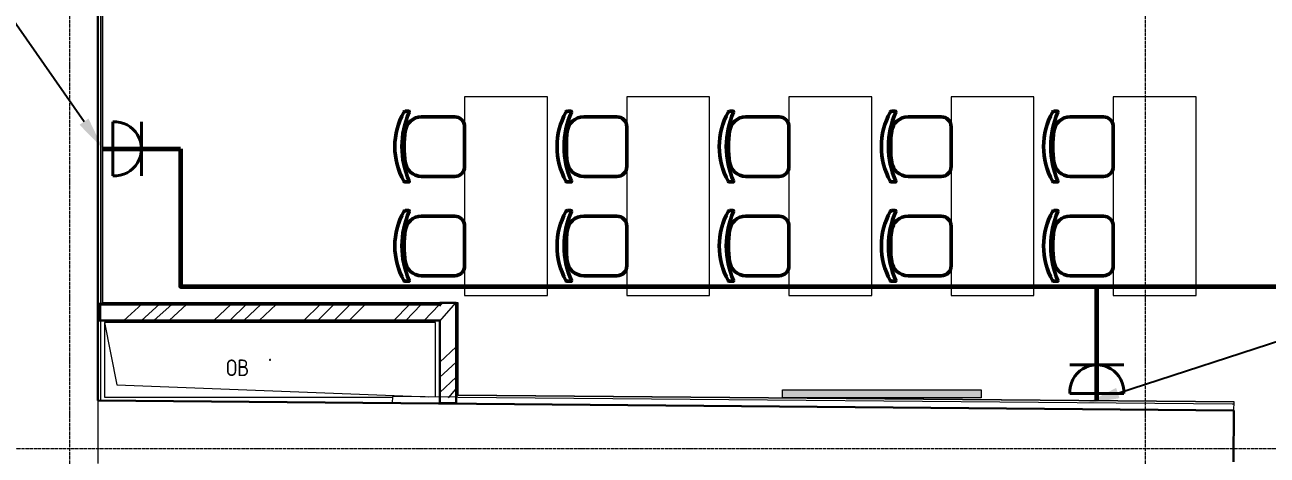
# Model space of a CAD drawing. Header units: millimetres. Extents: x -32 to 417638015, y -35 to 175284279.
# Drawn here: x 417383895 to 417391402, y 175268290 to 175270889 of the extents above; entities that cross this region are included whole.
import ezdxf
from ezdxf import colors
from ezdxf.entities.mleader import LeaderData, LeaderLine
from ezdxf.math import Vec2, Vec3

# ---------------------------------------------------------------- set-up
doc = ezdxf.new("R2010")
doc.units = ezdxf.units.MM
doc.linetypes.add('ADSK_Линия сетки', pattern=[25, 20, -2.5, 0, -2.5])
for name, color, linetype, lineweight in [('_ЭМ_гофра', 5, 'Continuous', 60), ('Аннотация', 7, 'Continuous', 18), ('Обобщенные модели', 7, 'Continuous', 18), ('Оси', 253, 'Continuous', 9), ('Стены несущие', 7, 'Continuous', 30), ('Стены отделка', 7, 'Continuous', 30), ('Стены штриховка', 7, 'Continuous', 9), ('ТХ', 5, 'Continuous', 0), ('ТХ_Задание ЭОМ_СС', 6, 'Continuous', 0), ('ШТРИХОВКА', 252, 'Continuous', 15), ('ЭМ', 5, 'Continuous', 40)]:
    doc.layers.add(name, color=color, linetype=linetype, lineweight=lineweight)
doc.layers.add('_ЭМ_Надписи', color=7, linetype='Continuous')
doc.styles.add('GOST Common_4', font='GOST_Common.ttf', dxfattribs={"width": 0.9, "height": 199.9999999999999})
doc.styles.add('ЭОМ', font='isocpeur.ttf', dxfattribs={"width": 0.85, "height": 250})
pattern_1 = [(45, (591.9394108331762, 243.9018102923292), (-269.4076836320746, 269.4076836320746), []), (45, (681.7420108331135, 243.9018102923292), (-269.4076836320746, 269.4076836320746), []), (45, (771.5446108331671, 243.9018102923292), (-269.4076836320746, 269.4076836320746), []), (45, (861.3474108331138, 243.9018102923292), (-269.4076836320746, 269.4076836320746), [])]

# ---------------------------------------------------------------- blocks, each defined once
blk = doc.blocks.new('_ЭМ_ТХ2_4 Этаж')
at = {"lineweight": 0}
h = blk.add_hatch(color=8, dxfattribs=at)
h.dxf.hatch_style = 1
h.paths.add_polyline_path([(5420.633149180387, 36990.42456964761), (5420.633149180387, 36940.42456964761), (4220.633149180387, 36940.42456964761), (4220.633149180387, 36990.42456964761)])
at = {"color": 8, "linetype": 'ByBlock', "lineweight": -2}
for p, q in [((1940.925234130151, 38672.15022441238), (1962.585040177717, 38672.15022441238)), ((1940.925234130056, 38672.15022441256), (1962.585040177622, 38672.15022441256)), ((2920.925234130151, 38672.15022441238), (2942.585040177717, 38672.15022441238)), ((2920.925234130056, 38672.15022441256), (2942.585040177622, 38672.15022441256)), ((3900.925234130151, 38672.15022441238), (3922.585040177717, 38672.15022441238)), ((3900.925234130056, 38672.15022441256), (3922.585040177622, 38672.15022441256)), ((4880.925234130151, 38672.15022441238), (4902.585040177717, 38672.15022441238)), ((4880.925234130056, 38672.15022441256), (4902.585040177622, 38672.15022441256)), ((5860.925234130151, 38672.15022441238), (5882.585040177717, 38672.15022441238)), ((5860.925234130056, 38672.15022441256), (5882.585040177622, 38672.15022441256)), ((2239.925714522888, 38638.65022441244), (2039.614413797211, 38638.65022441244)), ((2239.925714522793, 38638.65022441262), (2039.61441379711, 38638.65022441262)), ((3219.925714522888, 38638.65022441244), (3019.614413797211, 38638.65022441244)), ((3219.925714522793, 38638.65022441262), (3019.61441379711, 38638.65022441262)), ((4199.925714522888, 38638.65022441244), (3999.614413797211, 38638.65022441244)), ((4199.925714522793, 38638.65022441262), (3999.61441379711, 38638.65022441262)), ((5179.925714522888, 38638.65022441244), (4979.614413797211, 38638.65022441244)), ((5179.925714522793, 38638.65022441262), (4979.61441379711, 38638.65022441262)), ((6159.925714522888, 38638.65022441244), (5959.614413797211, 38638.65022441244)), ((6159.925714522793, 38638.65022441262), (5959.61441379711, 38638.65022441262)), ((2299.925577040474, 38578.7786684481), (2299.925714522888, 38338.65022441244)), ((2299.925577040372, 38578.77866844827), (2299.925714522786, 38338.65022441256)), ((3279.925577040474, 38578.7786684481), (3279.925714522888, 38338.65022441244)), ((3279.925577040372, 38578.77866844827), (3279.925714522786, 38338.65022441256)), ((4259.925577040474, 38578.7786684481), (4259.925714522888, 38338.65022441244)), ((4259.925577040372, 38578.77866844827), (4259.925714522786, 38338.65022441256)), ((5239.925577040474, 38578.7786684481), (5239.925714522888, 38338.65022441244)), ((5239.925577040372, 38578.77866844827), (5239.925714522786, 38338.65022441256)), ((6219.925577040474, 38578.7786684481), (6219.925714522888, 38338.65022441244)), ((6219.925577040372, 38578.77866844827), (6219.925714522786, 38338.65022441256)), ((1940.925234130151, 38245.15022441244), (1962.585040177717, 38245.15022441244)), ((1940.925234130056, 38245.15022441262), (1962.585040177622, 38245.15022441262)), ((2239.925714522888, 38278.65022441244), (2039.614413797211, 38278.65022441244)), ((2239.925714522793, 38278.65022441256), (2039.61441379711, 38278.65022441256)), ((2920.925234130151, 38245.15022441244), (2942.585040177717, 38245.15022441244)), ((2920.925234130056, 38245.15022441262), (2942.585040177622, 38245.15022441262)), ((3219.925714522888, 38278.65022441244), (3019.614413797211, 38278.65022441244)), ((3219.925714522793, 38278.65022441256), (3019.61441379711, 38278.65022441256)), ((3900.925234130151, 38245.15022441244), (3922.585040177717, 38245.15022441244)), ((3900.925234130056, 38245.15022441262), (3922.585040177622, 38245.15022441262)), ((4199.925714522888, 38278.65022441244), (3999.614413797211, 38278.65022441244)), ((4199.925714522793, 38278.65022441256), (3999.61441379711, 38278.65022441256)), ((4880.925234130151, 38245.15022441244), (4902.585040177717, 38245.15022441244)), ((4880.925234130056, 38245.15022441262), (4902.585040177622, 38245.15022441262)), ((5179.925714522888, 38278.65022441244), (4979.614413797211, 38278.65022441244)), ((5179.925714522793, 38278.65022441256), (4979.61441379711, 38278.65022441256)), ((5860.925234130151, 38245.15022441244), (5882.585040177717, 38245.15022441244)), ((5860.925234130056, 38245.15022441262), (5882.585040177622, 38245.15022441262)), ((6159.925714522888, 38278.65022441244), (5959.614413797211, 38278.65022441244)), ((6159.925714522793, 38278.65022441256), (5959.61441379711, 38278.65022441256)), ((1940.925234130151, 38072.15022441238), (1962.585040177717, 38072.15022441238)), ((1940.925234130056, 38072.15022441256), (1962.585040177622, 38072.15022441256)), ((2920.925234130151, 38072.15022441238), (2942.585040177717, 38072.15022441238)), ((2920.925234130056, 38072.15022441256), (2942.585040177622, 38072.15022441256)), ((3900.925234130151, 38072.15022441238), (3922.585040177717, 38072.15022441238)), ((3900.925234130056, 38072.15022441256), (3922.585040177622, 38072.15022441256)), ((4880.925234130151, 38072.15022441238), (4902.585040177717, 38072.15022441238)), ((4880.925234130056, 38072.15022441256), (4902.585040177622, 38072.15022441256)), ((5860.925234130151, 38072.15022441238), (5882.585040177717, 38072.15022441238)), ((5860.925234130056, 38072.15022441256), (5882.585040177622, 38072.15022441256)), ((2239.925714522888, 38038.65022441244), (2039.614413797211, 38038.65022441244)), ((2239.925714522793, 38038.65022441262), (2039.61441379711, 38038.65022441262)), ((3219.925714522888, 38038.65022441244), (3019.614413797211, 38038.65022441244)), ((3219.925714522793, 38038.65022441262), (3019.61441379711, 38038.65022441262)), ((4199.925714522888, 38038.65022441244), (3999.614413797211, 38038.65022441244)), ((4199.925714522793, 38038.65022441262), (3999.61441379711, 38038.65022441262)), ((5179.925714522888, 38038.65022441244), (4979.614413797211, 38038.65022441244)), ((5179.925714522793, 38038.65022441262), (4979.61441379711, 38038.65022441262)), ((6159.925714522888, 38038.65022441244), (5959.614413797211, 38038.65022441244)), ((6159.925714522793, 38038.65022441262), (5959.61441379711, 38038.65022441262)), ((2299.925577040474, 37978.7786684481), (2299.925714522888, 37738.65022441244)), ((2299.925577040372, 37978.77866844827), (2299.925714522786, 37738.65022441256)), ((3279.925577040474, 37978.7786684481), (3279.925714522888, 37738.65022441244)), ((3279.925577040372, 37978.77866844827), (3279.925714522786, 37738.65022441256)), ((4259.925577040474, 37978.7786684481), (4259.925714522888, 37738.65022441244)), ((4259.925577040372, 37978.77866844827), (4259.925714522786, 37738.65022441256)), ((5239.925577040474, 37978.7786684481), (5239.925714522888, 37738.65022441244)), ((5239.925577040372, 37978.77866844827), (5239.925714522786, 37738.65022441256)), ((6219.925577040474, 37978.7786684481), (6219.925714522888, 37738.65022441244)), ((6219.925577040372, 37978.77866844827), (6219.925714522786, 37738.65022441256)), ((1940.925234130151, 37645.15022441244), (1962.585040177717, 37645.15022441244)), ((1940.925234130056, 37645.15022441262), (1962.585040177622, 37645.15022441262)), ((2239.925714522888, 37678.65022441244), (2039.614413797211, 37678.65022441244)), ((2239.925714522793, 37678.65022441256), (2039.61441379711, 37678.65022441256)), ((2920.925234130151, 37645.15022441244), (2942.585040177717, 37645.15022441244)), ((2920.925234130056, 37645.15022441262), (2942.585040177622, 37645.15022441262)), ((3219.925714522888, 37678.65022441244), (3019.614413797211, 37678.65022441244)), ((3219.925714522793, 37678.65022441256), (3019.61441379711, 37678.65022441256)), ((3900.925234130151, 37645.15022441244), (3922.585040177717, 37645.15022441244)), ((3900.925234130056, 37645.15022441262), (3922.585040177622, 37645.15022441262)), ((4199.925714522888, 37678.65022441244), (3999.614413797211, 37678.65022441244)), ((4199.925714522793, 37678.65022441256), (3999.61441379711, 37678.65022441256)), ((4880.925234130151, 37645.15022441244), (4902.585040177717, 37645.15022441244)), ((4880.925234130056, 37645.15022441262), (4902.585040177622, 37645.15022441262)), ((5179.925714522888, 37678.65022441244), (4979.614413797211, 37678.65022441244)), ((5179.925714522793, 37678.65022441256), (4979.61441379711, 37678.65022441256)), ((5860.925234130151, 37645.15022441244), (5882.585040177717, 37645.15022441244)), ((5860.925234130056, 37645.15022441262), (5882.585040177622, 37645.15022441262)), ((6159.925714522888, 37678.65022441244), (5959.614413797211, 37678.65022441244)), ((6159.925714522793, 37678.65022441256), (5959.61441379711, 37678.65022441256))]:
    blk.add_line(p, q, dxfattribs=at)
at = {"color": 8, "lineweight": 0}
blk.add_lwpolyline([(5420.633149180387, 36990.42456964761), (5420.633149180387, 36940.42456964761), (4220.633149180387, 36940.42456964761), (4220.633149180387, 36990.42456964761), (5420.633149180387, 36990.42456964761)], dxfattribs=at)
at = {"color": 8, "linetype": 'ByBlock', "lineweight": -2}
for centre, radius, start, end in [((2308.974736083264, 38458.65022441244), 430.5490215606072, 150.9916647865825, 209.0083352134176), ((2308.97473608317, 38458.65022441262), 430.5490215606072, 150.9916647865825, 209.0083352134176), ((2442.245838226881, 38458.65022441244), 520.8201237039044, 156.319511006273, 203.680488993727), ((2442.24583822678, 38458.65022441262), 520.8201237039044, 156.319511006273, 203.680488993727), ((1940.925234130136, 38662.15022441244), 9.999999999989248, 90, 148.0682506325913), ((1940.925234130034, 38662.15022441262), 9.999999999989248, 90, 148.0682506325913), ((1962.585040177732, 38669.15022441244), 2.999999999983853, 333.8978326816441, 90), ((1962.585040177637, 38669.15022441262), 2.999999999983853, 333.8978326816441, 90), ((3288.974736083264, 38458.65022441244), 430.5490215606072, 150.9916647865825, 209.0083352134176), ((3288.97473608317, 38458.65022441262), 430.5490215606072, 150.9916647865825, 209.0083352134176), ((3422.245838226881, 38458.65022441244), 520.8201237039044, 156.319511006273, 203.680488993727), ((3422.24583822678, 38458.65022441262), 520.8201237039044, 156.319511006273, 203.680488993727), ((2920.925234130136, 38662.15022441244), 9.999999999989248, 90, 148.0682506325913), ((2920.925234130034, 38662.15022441262), 9.999999999989248, 90, 148.0682506325913), ((2942.585040177732, 38669.15022441244), 2.999999999983853, 333.8978326816441, 90), ((2942.585040177637, 38669.15022441262), 2.999999999983853, 333.8978326816441, 90), ((4268.974736083264, 38458.65022441244), 430.5490215606072, 150.9916647865698, 209.0083352134302), ((4268.97473608317, 38458.65022441262), 430.5490215606072, 150.9916647865698, 209.0083352134302), ((4402.245838226881, 38458.65022441244), 520.8201237039044, 156.319511006273, 203.680488993727), ((4402.24583822678, 38458.65022441262), 520.8201237039044, 156.319511006273, 203.680488993727), ((3900.925234130136, 38662.15022441244), 9.999999999989248, 90, 148.0682506326051), ((3900.925234130034, 38662.15022441262), 9.999999999989248, 90, 148.0682506326051), ((3922.585040177732, 38669.15022441244), 2.999999999983853, 333.8978326816441, 90), ((3922.585040177637, 38669.15022441262), 2.999999999983853, 333.8978326816441, 90), ((5248.974736083264, 38458.65022441244), 430.5490215606072, 150.9916647865698, 209.0083352134302), ((5248.97473608317, 38458.65022441262), 430.5490215606072, 150.9916647865698, 209.0083352134302), ((5382.245838226881, 38458.65022441244), 520.8201237039044, 156.319511006273, 203.680488993727), ((5382.24583822678, 38458.65022441262), 520.8201237039044, 156.319511006273, 203.680488993727), ((4880.925234130136, 38662.15022441244), 9.999999999989248, 90, 148.0682506326051), ((4880.925234130034, 38662.15022441262), 9.999999999989248, 90, 148.0682506326051), ((4902.585040177732, 38669.15022441244), 2.999999999983853, 333.8978326816441, 90), ((4902.585040177637, 38669.15022441262), 2.999999999983853, 333.8978326816441, 90), ((6228.974736083264, 38458.65022441244), 430.5490215606072, 150.9916647865698, 209.0083352134302), ((6228.97473608317, 38458.65022441262), 430.5490215606072, 150.9916647865698, 209.0083352134302), ((6362.245838226881, 38458.65022441244), 520.8201237039044, 156.319511006273, 203.680488993727), ((6362.24583822678, 38458.65022441262), 520.8201237039044, 156.319511006273, 203.680488993727), ((5860.925234130136, 38662.15022441244), 9.999999999989248, 90, 148.0682506326051), ((5860.925234130034, 38662.15022441262), 9.999999999989248, 90, 148.0682506326051), ((5882.585040177732, 38669.15022441244), 2.999999999983853, 333.8978326816441, 90), ((5882.585040177637, 38669.15022441262), 2.999999999983853, 333.8978326816441, 90), ((2039.614413797226, 38538.65022441244), 100.0000000000176, 90, 174.2584419996842), ((2039.614413797124, 38538.65022441262), 100.0000000000176, 90, 174.2584419996842), ((2239.925714522888, 38578.6502244125), 60.00000000000227, 0, 90), ((2239.925714522829, 38578.65022441262), 59.99999999995964, 0, 90), ((3019.614413797226, 38538.65022441244), 100.0000000000176, 90, 174.2584419996842), ((3019.614413797124, 38538.65022441262), 100.0000000000176, 90, 174.2584419996842), ((3219.925714522888, 38578.6502244125), 60.00000000000227, 0, 90), ((3219.925714522829, 38578.65022441262), 59.99999999995964, 0, 90), ((3999.614413797226, 38538.65022441244), 100.0000000000176, 90, 174.2584419996842), ((3999.614413797124, 38538.65022441262), 100.0000000000176, 90, 174.2584419996842), ((4199.925714522888, 38578.6502244125), 60.00000000000227, 0, 90), ((4199.925714522829, 38578.65022441262), 59.99999999995964, 0, 90), ((4979.614413797226, 38538.65022441244), 100.0000000000176, 90, 174.2584419996842), ((4979.614413797124, 38538.65022441262), 100.0000000000176, 90, 174.2584419996842), ((5179.925714522888, 38578.6502244125), 60.00000000000227, 0, 90), ((5179.925714522829, 38578.65022441262), 59.99999999995964, 0, 90), ((5959.614413797226, 38538.65022441244), 100.0000000000176, 90, 174.2584419996842), ((5959.614413797124, 38538.65022441262), 100.0000000000176, 90, 174.2584419996842), ((6159.925714522888, 38578.6502244125), 60.00000000000227, 0, 90), ((6159.925714522829, 38578.65022441262), 59.99999999995964, 0, 90), ((2735.459787327924, 38458.65022441244), 800.3966485555333, 173.2469772545854, 186.7530227454146), ((2735.459787327822, 38458.65022441262), 800.3966485555333, 173.2469772545854, 186.7530227454146), ((3715.459787327924, 38458.65022441244), 800.3966485555333, 173.2469772545854, 186.7530227454146), ((3715.459787327822, 38458.65022441262), 800.3966485555333, 173.2469772545854, 186.7530227454146), ((4695.459787327924, 38458.65022441244), 800.3966485555333, 173.2469772545854, 186.7530227454146), ((4695.459787327822, 38458.65022441262), 800.3966485555333, 173.2469772545854, 186.7530227454146), ((5675.459787327924, 38458.65022441244), 800.3966485555333, 173.2469772545854, 186.7530227454146), ((5675.459787327822, 38458.65022441262), 800.3966485555333, 173.2469772545854, 186.7530227454146), ((6655.459787327924, 38458.65022441244), 800.3966485555333, 173.2469772545854, 186.7530227454146), ((6655.459787327822, 38458.65022441262), 800.3966485555333, 173.2469772545854, 186.7530227454146), ((2039.614413797226, 38378.65022441244), 100.0000000000176, 185.7415580003159, 270), ((2039.614413797124, 38378.65022441262), 100.0000000000176, 185.7415580003159, 270), ((3019.614413797226, 38378.65022441244), 100.0000000000176, 185.7415580003159, 270), ((3019.614413797124, 38378.65022441262), 100.0000000000176, 185.7415580003159, 270), ((3999.614413797226, 38378.65022441244), 100.0000000000176, 185.7415580003159, 270), ((3999.614413797124, 38378.65022441262), 100.0000000000176, 185.7415580003159, 270), ((4979.614413797226, 38378.65022441244), 100.0000000000176, 185.7415580003159, 270), ((4979.614413797124, 38378.65022441262), 100.0000000000176, 185.7415580003159, 270), ((5959.614413797226, 38378.65022441244), 100.0000000000176, 185.7415580003159, 270), ((5959.614413797124, 38378.65022441262), 100.0000000000176, 185.7415580003159, 270), ((2239.925714522888, 38338.65022441238), 60.00000000000227, 270, 0), ((2239.925714522829, 38338.65022441256), 59.99999999995964, 270, 0), ((3219.925714522888, 38338.65022441238), 60.00000000000227, 270, 0), ((3219.925714522829, 38338.65022441256), 59.99999999995964, 270, 0), ((4199.925714522888, 38338.65022441238), 60.00000000000227, 270, 0), ((4199.925714522829, 38338.65022441256), 59.99999999995964, 270, 0), ((5179.925714522888, 38338.65022441238), 60.00000000000227, 270, 0), ((5179.925714522829, 38338.65022441256), 59.99999999995964, 270, 0), ((6159.925714522888, 38338.65022441238), 60.00000000000227, 270, 0), ((6159.925714522829, 38338.65022441256), 59.99999999995964, 270, 0), ((1940.925234130136, 38255.15022441244), 9.999999999989248, 211.9317493674087, 270), ((1940.925234130034, 38255.15022441262), 9.999999999989248, 211.9317493674087, 270), ((1962.585040177732, 38248.15022441244), 2.999999999983853, 270, 26.10216731835589), ((1962.585040177637, 38248.15022441262), 2.999999999983853, 270, 26.10216731835589), ((2920.925234130136, 38255.15022441244), 9.999999999989248, 211.9317493674087, 270), ((2920.925234130034, 38255.15022441262), 9.999999999989248, 211.9317493674087, 270), ((2942.585040177732, 38248.15022441244), 2.999999999983853, 270, 26.10216731835589), ((2942.585040177637, 38248.15022441262), 2.999999999983853, 270, 26.10216731835589), ((3900.925234130136, 38255.15022441244), 9.999999999989248, 211.9317493673949, 270), ((3900.925234130034, 38255.15022441262), 9.999999999989248, 211.9317493673949, 270), ((3922.585040177732, 38248.15022441244), 2.999999999983853, 270, 26.10216731835589), ((3922.585040177637, 38248.15022441262), 2.999999999983853, 270, 26.10216731835589), ((4880.925234130136, 38255.15022441244), 9.999999999989248, 211.9317493673949, 270), ((4880.925234130034, 38255.15022441262), 9.999999999989248, 211.9317493673949, 270), ((4902.585040177732, 38248.15022441244), 2.999999999983853, 270, 26.10216731835589), ((4902.585040177637, 38248.15022441262), 2.999999999983853, 270, 26.10216731835589), ((5860.925234130136, 38255.15022441244), 9.999999999989248, 211.9317493673949, 270), ((5860.925234130034, 38255.15022441262), 9.999999999989248, 211.9317493673949, 270), ((5882.585040177732, 38248.15022441244), 2.999999999983853, 270, 26.10216731835589), ((5882.585040177637, 38248.15022441262), 2.999999999983853, 270, 26.10216731835589), ((2308.974736083264, 37858.65022441244), 430.5490215606072, 150.9916647865825, 209.0083352134176), ((2308.97473608317, 37858.65022441262), 430.5490215606072, 150.9916647865825, 209.0083352134176), ((2442.245838226881, 37858.65022441244), 520.8201237039044, 156.319511006273, 203.680488993727), ((2442.24583822678, 37858.65022441262), 520.8201237039044, 156.319511006273, 203.680488993727), ((1940.925234130136, 38062.15022441244), 9.999999999989248, 90, 148.0682506325913), ((1940.925234130034, 38062.15022441262), 9.999999999989248, 90, 148.0682506325913), ((1962.585040177732, 38069.15022441244), 2.999999999983853, 333.8978326816441, 90), ((1962.585040177637, 38069.15022441262), 2.999999999983853, 333.8978326816441, 90), ((3288.974736083264, 37858.65022441244), 430.5490215606072, 150.9916647865825, 209.0083352134176), ((3288.97473608317, 37858.65022441262), 430.5490215606072, 150.9916647865825, 209.0083352134176), ((3422.245838226881, 37858.65022441244), 520.8201237039044, 156.319511006273, 203.680488993727), ((3422.24583822678, 37858.65022441262), 520.8201237039044, 156.319511006273, 203.680488993727), ((2920.925234130136, 38062.15022441244), 9.999999999989248, 90, 148.0682506325913), ((2920.925234130034, 38062.15022441262), 9.999999999989248, 90, 148.0682506325913), ((2942.585040177732, 38069.15022441244), 2.999999999983853, 333.8978326816441, 90), ((2942.585040177637, 38069.15022441262), 2.999999999983853, 333.8978326816441, 90), ((4268.974736083264, 37858.65022441244), 430.5490215606072, 150.9916647865698, 209.0083352134302), ((4268.97473608317, 37858.65022441262), 430.5490215606072, 150.9916647865698, 209.0083352134302), ((4402.245838226881, 37858.65022441244), 520.8201237039044, 156.319511006273, 203.680488993727), ((4402.24583822678, 37858.65022441262), 520.8201237039044, 156.319511006273, 203.680488993727), ((3900.925234130136, 38062.15022441244), 9.999999999989248, 90, 148.0682506326051), ((3900.925234130034, 38062.15022441262), 9.999999999989248, 90, 148.0682506326051), ((3922.585040177732, 38069.15022441244), 2.999999999983853, 333.8978326816441, 90), ((3922.585040177637, 38069.15022441262), 2.999999999983853, 333.8978326816441, 90), ((5248.974736083264, 37858.65022441244), 430.5490215606072, 150.9916647865698, 209.0083352134302), ((5248.97473608317, 37858.65022441262), 430.5490215606072, 150.9916647865698, 209.0083352134302), ((5382.245838226881, 37858.65022441244), 520.8201237039044, 156.319511006273, 203.680488993727), ((5382.24583822678, 37858.65022441262), 520.8201237039044, 156.319511006273, 203.680488993727), ((4880.925234130136, 38062.15022441244), 9.999999999989248, 90, 148.0682506326051), ((4880.925234130034, 38062.15022441262), 9.999999999989248, 90, 148.0682506326051), ((4902.585040177732, 38069.15022441244), 2.999999999983853, 333.8978326816441, 90), ((4902.585040177637, 38069.15022441262), 2.999999999983853, 333.8978326816441, 90), ((6228.974736083264, 37858.65022441244), 430.5490215606072, 150.9916647865698, 209.0083352134302), ((6228.97473608317, 37858.65022441262), 430.5490215606072, 150.9916647865698, 209.0083352134302), ((6362.245838226881, 37858.65022441244), 520.8201237039044, 156.319511006273, 203.680488993727), ((6362.24583822678, 37858.65022441262), 520.8201237039044, 156.319511006273, 203.680488993727), ((5860.925234130136, 38062.15022441244), 9.999999999989248, 90, 148.0682506326051), ((5860.925234130034, 38062.15022441262), 9.999999999989248, 90, 148.0682506326051), ((5882.585040177732, 38069.15022441244), 2.999999999983853, 333.8978326816441, 90), ((5882.585040177637, 38069.15022441262), 2.999999999983853, 333.8978326816441, 90), ((2039.614413797226, 37938.65022441244), 100.0000000000176, 90, 174.2584419996842), ((2039.614413797124, 37938.65022441262), 100.0000000000176, 90, 174.2584419996842), ((2239.925714522888, 37978.6502244125), 60.00000000000227, 0, 90), ((2239.925714522829, 37978.65022441262), 59.99999999995964, 0, 90), ((3019.614413797226, 37938.65022441244), 100.0000000000176, 90, 174.2584419996842), ((3019.614413797124, 37938.65022441262), 100.0000000000176, 90, 174.2584419996842), ((3219.925714522888, 37978.6502244125), 60.00000000000227, 0, 90), ((3219.925714522829, 37978.65022441262), 59.99999999995964, 0, 90), ((3999.614413797226, 37938.65022441244), 100.0000000000176, 90, 174.2584419996842), ((3999.614413797124, 37938.65022441262), 100.0000000000176, 90, 174.2584419996842), ((4199.925714522888, 37978.6502244125), 60.00000000000227, 0, 90), ((4199.925714522829, 37978.65022441262), 59.99999999995964, 0, 90), ((4979.614413797226, 37938.65022441244), 100.0000000000176, 90, 174.2584419996842), ((4979.614413797124, 37938.65022441262), 100.0000000000176, 90, 174.2584419996842), ((5179.925714522888, 37978.6502244125), 60.00000000000227, 0, 90), ((5179.925714522829, 37978.65022441262), 59.99999999995964, 0, 90), ((5959.614413797226, 37938.65022441244), 100.0000000000176, 90, 174.2584419996842), ((5959.614413797124, 37938.65022441262), 100.0000000000176, 90, 174.2584419996842), ((6159.925714522888, 37978.6502244125), 60.00000000000227, 0, 90), ((6159.925714522829, 37978.65022441262), 59.99999999995964, 0, 90), ((2735.459787327924, 37858.65022441244), 800.3966485555333, 173.2469772545854, 186.7530227454146), ((2735.459787327822, 37858.65022441262), 800.3966485555333, 173.2469772545854, 186.7530227454146), ((3715.459787327924, 37858.65022441244), 800.3966485555333, 173.2469772545854, 186.7530227454146), ((3715.459787327822, 37858.65022441262), 800.3966485555333, 173.2469772545854, 186.7530227454146), ((4695.459787327924, 37858.65022441244), 800.3966485555333, 173.2469772545854, 186.7530227454146), ((4695.459787327822, 37858.65022441262), 800.3966485555333, 173.2469772545854, 186.7530227454146), ((5675.459787327924, 37858.65022441244), 800.3966485555333, 173.2469772545854, 186.7530227454146), ((5675.459787327822, 37858.65022441262), 800.3966485555333, 173.2469772545854, 186.7530227454146), ((6655.459787327924, 37858.65022441244), 800.3966485555333, 173.2469772545854, 186.7530227454146), ((6655.459787327822, 37858.65022441262), 800.3966485555333, 173.2469772545854, 186.7530227454146), ((2039.614413797226, 37778.65022441244), 100.0000000000176, 185.7415580003159, 270), ((2039.614413797124, 37778.65022441262), 100.0000000000176, 185.7415580003159, 270), ((3019.614413797226, 37778.65022441244), 100.0000000000176, 185.7415580003159, 270), ((3019.614413797124, 37778.65022441262), 100.0000000000176, 185.7415580003159, 270), ((3999.614413797226, 37778.65022441244), 100.0000000000176, 185.7415580003159, 270), ((3999.614413797124, 37778.65022441262), 100.0000000000176, 185.7415580003159, 270), ((4979.614413797226, 37778.65022441244), 100.0000000000176, 185.7415580003159, 270), ((4979.614413797124, 37778.65022441262), 100.0000000000176, 185.7415580003159, 270), ((5959.614413797226, 37778.65022441244), 100.0000000000176, 185.7415580003159, 270), ((5959.614413797124, 37778.65022441262), 100.0000000000176, 185.7415580003159, 270), ((2239.925714522888, 37738.65022441238), 60.00000000000227, 270, 0), ((2239.925714522829, 37738.65022441256), 59.99999999995964, 270, 0), ((3219.925714522888, 37738.65022441238), 60.00000000000227, 270, 0), ((3219.925714522829, 37738.65022441256), 59.99999999995964, 270, 0), ((4199.925714522888, 37738.65022441238), 60.00000000000227, 270, 0), ((4199.925714522829, 37738.65022441256), 59.99999999995964, 270, 0), ((5179.925714522888, 37738.65022441238), 60.00000000000227, 270, 0), ((5179.925714522829, 37738.65022441256), 59.99999999995964, 270, 0), ((6159.925714522888, 37738.65022441238), 60.00000000000227, 270, 0), ((6159.925714522829, 37738.65022441256), 59.99999999995964, 270, 0), ((1940.925234130136, 37655.15022441244), 9.999999999989248, 211.9317493674087, 270), ((1940.925234130034, 37655.15022441262), 9.999999999989248, 211.9317493674087, 270), ((1962.585040177732, 37648.15022441244), 2.999999999983853, 270, 26.10216731835589), ((1962.585040177637, 37648.15022441262), 2.999999999983853, 270, 26.10216731835589), ((2920.925234130136, 37655.15022441244), 9.999999999989248, 211.9317493674087, 270), ((2920.925234130034, 37655.15022441262), 9.999999999989248, 211.9317493674087, 270), ((2942.585040177732, 37648.15022441244), 2.999999999983853, 270, 26.10216731835589), ((2942.585040177637, 37648.15022441262), 2.999999999983853, 270, 26.10216731835589), ((3900.925234130136, 37655.15022441244), 9.999999999989248, 211.9317493673949, 270), ((3900.925234130034, 37655.15022441262), 9.999999999989248, 211.9317493673949, 270), ((3922.585040177732, 37648.15022441244), 2.999999999983853, 270, 26.10216731835589), ((3922.585040177637, 37648.15022441262), 2.999999999983853, 270, 26.10216731835589), ((4880.925234130136, 37655.15022441244), 9.999999999989248, 211.9317493673949, 270), ((4880.925234130034, 37655.15022441262), 9.999999999989248, 211.9317493673949, 270), ((4902.585040177732, 37648.15022441244), 2.999999999983853, 270, 26.10216731835589), ((4902.585040177637, 37648.15022441262), 2.999999999983853, 270, 26.10216731835589), ((5860.925234130136, 37655.15022441244), 9.999999999989248, 211.9317493673949, 270), ((5860.925234130034, 37655.15022441262), 9.999999999989248, 211.9317493673949, 270), ((5882.585040177732, 37648.15022441244), 2.999999999983853, 270, 26.10216731835589), ((5882.585040177637, 37648.15022441262), 2.999999999983853, 270, 26.10216731835589)]:
    blk.add_arc(centre, radius, start, end, dxfattribs=at)
at = {"layer": 'ТХ', "color": 8}
for p, q in [((2799.925645781681, 38758.71444643027), (2299.925645781681, 38758.71444643027)), ((2299.925645781681, 38758.71444643027), (2299.925645781681, 37558.71444643027)), ((2799.925645781681, 37558.71444643027), (2799.925645781681, 38758.71444643027)), ((3779.925645781681, 38758.71444643027), (3279.925645781681, 38758.71444643027)), ((3279.925645781681, 38758.71444643027), (3279.925645781681, 37558.71444643027)), ((3779.925645781681, 37558.71444643027), (3779.925645781681, 38758.71444643027)), ((4759.925645781681, 38758.71444643027), (4259.925645781681, 38758.71444643027)), ((4259.925645781681, 38758.71444643027), (4259.925645781681, 37558.71444643027)), ((4759.925645781681, 37558.71444643027), (4759.925645781681, 38758.71444643027)), ((5739.925645781681, 38758.71444643027), (5239.925645781681, 38758.71444643027)), ((5239.925645781681, 38758.71444643027), (5239.925645781681, 37558.71444643027)), ((5739.925645781681, 37558.71444643027), (5739.925645781681, 38758.71444643027)), ((6719.925645781681, 38758.71444643027), (6219.925645781681, 38758.71444643027)), ((6219.925645781681, 38758.71444643027), (6219.925645781681, 37558.71444643027)), ((6719.925645781681, 37558.71444643027), (6719.925645781681, 38758.71444643027)), ((2299.925645781681, 37558.71444643027), (2799.925645781681, 37558.71444643027)), ((3279.925645781681, 37558.71444643027), (3779.925645781681, 37558.71444643027)), ((4259.925645781681, 37558.71444643027), (4759.925645781681, 37558.71444643027)), ((5239.925645781681, 37558.71444643027), (5739.925645781681, 37558.71444643027)), ((6219.925645781681, 37558.71444643027), (6719.925645781681, 37558.71444643027))]:
    blk.add_line(p, q, dxfattribs=at)
blk = doc.blocks.new('План 4 этажа')
at = {"layer": 'Стены штриховка', "lineweight": 9}
h = blk.add_hatch(dxfattribs=at)
h.set_pattern_fill('ANSI34', color=8, scale=20)
h.set_pattern_definition(pattern_1)
h.paths.add_polyline_path([(-5815.848267349647, 37647.95977869642), (-3759.286011932418, 37647.95977869642), (-3759.286011932418, 37741.95977869636), (-5815.848267349647, 37747.95977869636), (-5815.848267349647, 37687.95977869636)])
h = blk.add_hatch(dxfattribs=at)
h.set_pattern_fill('ANSI34', color=8, scale=20)
h.set_pattern_definition(pattern_1)
h.paths.add_polyline_path([(-3759.286011932418, 37174.26161098998), (-3659.286011932418, 37184.53020995593), (-3659.286011932418, 37753.95977869636), (-3759.286011932418, 37753.95977869636), (-3759.286011932418, 37184.53020995593)])
at = {"layer": 'Обобщенные модели', "color": 8}
for p, q in [((-3784.286011932418, 37634.54139912967), (-5784.286011932418, 37634.54139912967)), ((-5784.286011932418, 37634.54139912967), (-5784.286011932418, 37184.54139912967)), ((-5784.286011932418, 37634.54139912967), (-5709.286011932418, 37259.54139912967)), ((-3784.286011932418, 37634.54139912967), (-5784.286011932418, 37634.54139912967)), ((-5784.286011932418, 37634.54139912967), (-5784.286011932418, 37184.54139912967)), ((-3784.286011932418, 37185.73310844647), (-3784.286011932418, 37634.54139912967)), ((-3784.286011932418, 37185.73310844647), (-3784.286011932418, 37634.54139912967)), ((-5709.286011932418, 37259.54139912967), (-3823.771743750462, 37186.07980426546)), ((-5784.286011932418, 37184.54139912967), (-4045.132510355266, 37184.54139912967)), ((-5784.286011932418, 37184.54139912967), (-4045.132510355266, 37184.54139912967))]:
    blk.add_line(p, q, dxfattribs=at)
for radius, start, end in [(2.500000000000002, 0, 180), (2.500000000000003, 180, 0), (2.500000000000002, 194.9999999992556, 210.0000000000624), (2.499999999999998, 239.9999999999376, 0), (2.499999999999999, 0, 105.0000000002767)]:
    blk.add_arc((-4784.286011932418, 37409.54139912967), radius, start, end, dxfattribs=at)
at = {"layer": 'Оси', "color": 8, "linetype": 'ADSK_Линия сетки'}
for p, q in [((-5993.495236128569, -3353.100552087475), (-5993.49523612851, 44439.55322518962)), ((506.5047638714314, -3353.100552087475), (506.5047638714896, 43685.8332947591)), ((-10052.17750458425, 36874.4890366231), (56511.79228884465, 36874.48903662292))]:
    blk.add_line(p, q, dxfattribs=at)
at = {"layer": 'Стены несущие', "color": 8}
for p, q in [((-5825.848267349647, 37163.65705679508), (-5825.848267349647, 42995.1872527402)), ((-3759.286011932418, 37747.95977869636), (-5815.848267349647, 37747.95977869636)), ((-5815.848267349647, 37747.95977869636), (-5815.848267349647, 37647.95977869636)), ((-3759.286011932418, 37753.95977869636), (-3759.286011932418, 37741.95977869636)), ((-3659.286011932301, 37753.95977869636), (-3759.286011932418, 37753.95977869636)), ((-3659.286011932418, 37147.95977869636), (-3659.286011932301, 37753.95977869636)), ((-5815.848267349647, 37647.95977869636), (-3759.286011932418, 37647.95977869636)), ((-3759.286011932418, 37647.9597786963), (-3759.286011932418, 37147.95977869636)), ((1040.526421110029, 37103.36835790181), (-5825.848267349647, 37163.65705679508)), ((-3759.286011932418, 37147.95977869636), (-3659.286011932418, 37147.95977869636)), ((1037.804638927802, 36793.38030667766), (1040.526421110029, 37103.36835790181))]:
    blk.add_line(p, q, dxfattribs=at)
at = {"layer": 'Стены отделка', "color": 8, "lineweight": 9}
for p, q in [((-5805.848267349647, 37163.65705679508), (-5805.848267349647, 42955.18635065982)), ((-5793.848267349647, 37753.95977869636), (-5793.848267349647, 42942.97116834123)), ((-5805.848267349647, 37741.95977869636), (-3759.286011932418, 37741.95977869636)), ((-3759.286011932418, 37753.95977869636), (-5793.848267349647, 37753.95977869636)), ((-3649.286011932418, 37753.95977869636), (-3659.286011932301, 37753.95977869636)), ((-3647.286011932418, 37196.53067250695), (-3647.286011932418, 37751.95977869636)), ((-5825.848267349647, 37163.65705679508), (-5805.848267349647, 37163.65705679508)), ((-4045.101939643268, 37188.02314556873), (-4045.453137344215, 37148.0246873463)), ((-3649.286011932418, 37184.54777051776), (-4045.101939643268, 37188.02314556873)), ((1040.982978119981, 37155.36635359103), (-3647.286011932418, 37196.53067250695)), ((1029.878042798606, 37143.46339549206), (1040.877618809813, 37143.3668161243)), ((1040.526421109447, 37103.36835790181), (1040.982978119981, 37155.36635359103))]:
    blk.add_line(p, q, dxfattribs=at)
at = {"layer": 'Стены штриховка', "color": 8}
for p, q in [((-5795.848267349647, 37751.95977869636), (-5795.848267349647, 42944.9846454261)), ((-3759.286011932418, 37751.95977869636), (-5795.848267349647, 37751.95977869636)), ((-3647.286011932418, 37751.95977869636), (-3659.286011932301, 37751.95977869636)), ((-3649.286011932418, 37194.54815597704), (-3649.286011932418, 37753.9597786963)), ((-3647.286011932418, 37753.95977869636), (-3649.286011932418, 37753.95977869636)), ((-3647.286011932418, 37751.95977869636), (-3647.286011932418, 37753.95977869636)), ((-5825.848267349647, 37163.65705679508), (-5825.848267349647, 36783.64240934403)), ((1040.965418234933, 37153.36643067992), (-3649.286011932418, 37194.54815597704)), ((-3649.286011932418, 37184.54777051776), (1029.878042798606, 37143.46339549206))]:
    blk.add_line(p, q, dxfattribs=at)
at = {"layer": 'Аннотация', "color": 8, "lineweight": 9, "insert": (-4911.260534255649, 37411.70241266693), "char_height": 100, "width": 149.985, "attachment_point": 3, "line_spacing_factor": 1.022765581104984, "style": 'GOST Common_4'}
blk.add_mtext('\\pxqr,t3.6,7.2,10.8,14.4,18,21.6,25.2,28.8,32.4,36,39.6,43.2,46.8,50.4,54,57.6,61.2,64.8,68.4,72,75.6,79.2,82.8,86.4,90,93.6,97.2,100.8,104.4,108,111.6,115.2;{ОВ}', dxfattribs=at)
blk = doc.blocks.new('1м розетка IP20')
at = {"layer": 'ЭМ', "color": 5}
for p, q in [((-10.46755168188247, 162.7321568910265), (-10.46755168192612, -162.7321568912412)), ((163.0684657593665, 162.7321568816078), (163.0684657593374, -162.7321569010965)), ((-10.46755168189702, -1.091393642127514e-10), (315.4856732268672, -3.637978807091713e-11))]:
    blk.add_line(p, q, dxfattribs=at)
blk.add_arc((0, 0), 163.0684657580474, 266.3195877734414, 93.6804122265587, dxfattribs=at)

msp = doc.modelspace()

# ---------------------------------------------------------------- linework, layer by layer
at = {"layer": '_ЭМ_гофра', "linetype": 'ByBlock'}
for points in [[(417384835.0638232, 175270140.1068517), (417384835.0638232, 175269308.1986904), (417392816.3432179, 175269308.1986904), (417392816.3432179, 175273404.6572792), (417393361.4639847, 175273710.1746165)], [(417384367.1112795, 175270140.1068517), (417384835.0638232, 175270140.1068517)], [(417390372.6016485, 175268616.3112732), (417390372.6016485, 175269308.1986904)]]:
    msp.add_lwpolyline(points, dxfattribs=at)

# ---------------------------------------------------------------- block references
at = {"layer": 'ТХ_Задание ЭОМ_СС', "lineweight": 50}
msp.add_blockref('_ЭМ_ТХ2_4 Этаж', (417384252.4643108, 175231694.5649611), dxfattribs=at)
at = {"layer": 'ШТРИХОВКА'}
msp.add_blockref('План 4 этажа', (417390160.9595469, 175231455.6631508), dxfattribs=at)
at = {"layer": 'ЭМ'}
msp.add_blockref('1м розетка IP20', (417384436.9507276, 175270140.1068517), dxfattribs=at)
at = {"layer": 'ЭМ', "rotation": 90}
msp.add_blockref('1м розетка IP20', (417390372.6016485, 175268671.6854323), dxfattribs=at)

# ---------------------------------------------------------------- leaders
at = {"layer": '_ЭМ_Надписи', "color": 7, "ltscale": 5}
ml = msp.add_multileader_mtext('Standard', dxfattribs=at)
ml.set_content('{\\fGOST Common|b0|i0|c204|p34;\\W0.9;\\C256;4ЩРС-1\\fISOCPEUR|b0|i0|c204|p34;\\W0.85; Гр.1 Резерв\\P\\fGOST Common|b0|i0|c0|p34;\\W0.9;h=\\fGOST Common|b0|i0|c204|p34;1\\fGOST Common|b0|i0|c0|p34;.\\fGOST Common|b0|i0|c204|p34;8м}', color=1, style='ЭОМ')
ml.set_leader_properties()
ml.build(insert=Vec2(0, 0))
ml.multileader.update_dxf_attribs({"text_left_attachment_type": 6, "text_right_attachment_type": 6, "dogleg_length": 0, "arrow_head_size": 200})
ctx = ml.context
ctx.base_point, ctx.char_height, ctx.arrow_head_size, ctx.landing_gap_size, ctx.plane_origin = Vec3(417381761.6341056, 175271599.6254087), 250, 200, 0, Vec3(417356491.1578668, 175285533.0620149)
ctx.left_attachment, ctx.right_attachment = 6, 6
notes = []
notes.append((ctx, [(1, (1, 1, 0), (417383347.8841056, 175271599.6254087), (-1, 0), 0, [(0, [(417384367.1112795, 175270140.1068517)], 0, [])])]))
ctx.mtext.insert, ctx.mtext.width, ctx.mtext.defined_height, ctx.mtext.flow_direction = Vec3(417381761.6341056, 175271899.6254087), 2273.287500041229, 545.6159617257083, 5
ml = msp.add_multileader_mtext('Standard', dxfattribs=at)
ml.set_content('{\\fGOST Common|b0|i0|c204|p34;\\W0.9;\\C256;4ЩРС-1\\fISOCPEUR|b0|i0|c204|p34;\\W0.85; Гр.1 Резерв\\P\\fGOST Common|b0|i0|c0|p34;\\W0.9;h=\\fGOST Common|b0|i0|c204|p34;1\\fGOST Common|b0|i0|c0|p34;.\\fGOST Common|b0|i0|c204|p34;8м}', color=1, style='ЭОМ')
ml.set_leader_properties()
ml.build(insert=Vec2(0, 0))
ml.multileader.update_dxf_attribs({"text_left_attachment_type": 6, "text_right_attachment_type": 6, "dogleg_length": 0, "arrow_head_size": 200})
ctx = ml.context
ctx.base_point, ctx.char_height, ctx.arrow_head_size, ctx.landing_gap_size, ctx.plane_origin = Vec3(417394969.214789, 175270121.2074534), 250, 200, 0, Vec3(417362433.5977809, 175283995.4506239)
ctx.left_attachment, ctx.right_attachment = 6, 6
notes.append((ctx, [(0, (1, 1, 0), (417394969.214789, 175270121.2074534), (1, 0), 0, [(0, [(417390309.5511936, 175268602.4954607)], 0, [])])]))
ctx.mtext.insert, ctx.mtext.width, ctx.mtext.defined_height, ctx.mtext.flow_direction = Vec3(417394969.214789, 175270421.2074534), 2273.287500041229, 545.6159617257083, 5
for ctx, leaders in notes:
    for number, flags, end, landing, length, lines in leaders:
        leader = LeaderData()
        leader.index, (leader.has_last_leader_line, leader.has_dogleg_vector, leader.attachment_direction) = number, flags
        leader.last_leader_point, leader.dogleg_vector, leader.dogleg_length = Vec3(end), Vec3(landing), length
        for number, points, colour, breaks in lines:
            line = LeaderLine()
            line.index, line.vertices, line.color, line.breaks = number, Vec3.list(points), colors.encode_raw_color(colour), breaks
            leader.lines.append(line)
        ctx.leaders.append(leader)

doc.saveas('drawing.dxf')
